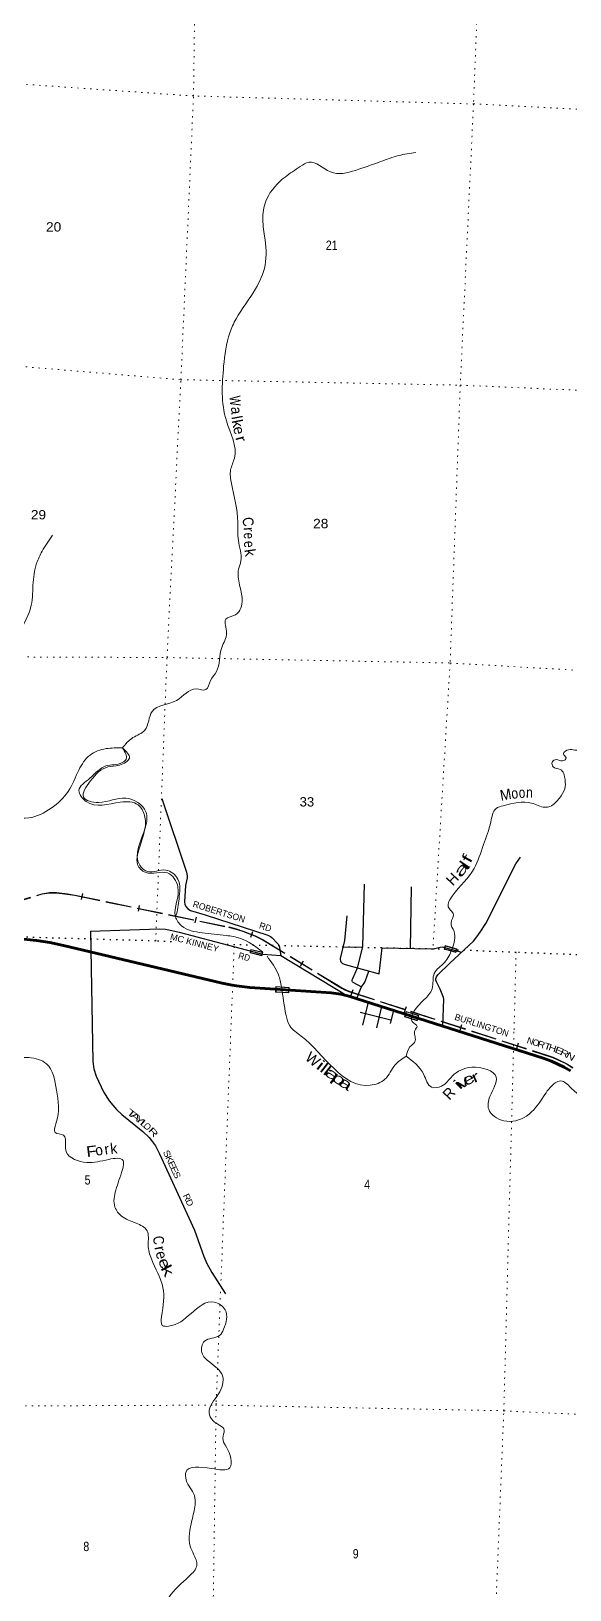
# Model space of a CAD drawing. Header units: feet. Extents: x -757852 to -501257, y -360805 to -170898.
# Drawn here: x -650551 to -640442, y -346147 to -316927 of the extents above; entities that cross this region are included whole.
import ezdxf
from ezdxf.enums import TextEntityAlignment as Align

# ---------------------------------------------------------------- set-up
doc = ezdxf.new("R2010")
doc.units = ezdxf.units.FT
doc.header["$LTSCALE"] = 80
doc.linetypes.add('DOTTED', pattern=[1.5, 0.3, -1.2])
doc.linetypes.add('LONG_DASHED', pattern=[7.5, 6, -1.5])
for name, color, linetype, lineweight in [('23', 7, 'Continuous', 70), ('29', 7, 'Continuous', 25), ('31', 7, 'Continuous', 13), ('34', 7, 'Continuous', 13), ('39', 7, 'Continuous', 13), ('41', 7, 'Continuous', 13), ('59', 7, 'Continuous', 13), ('6', 7, 'DOTTED', 25), ('63', 7, 'Continuous', 25), ('7', 7, 'DOTTED', 13)]:
    doc.layers.add(name, color=color, linetype=linetype, lineweight=lineweight)
doc.layers.add('30', color=7, linetype='Continuous')

msp = doc.modelspace()

# ---------------------------------------------------------------- linework, layer by layer
at = {"layer": '23'}
msp.add_lwpolyline([(-650811.68, -333933.62), (-650451, -333975.85), (-650198.49, -334011.17), (-649942.75, -334067.63), (-646966.98, -334771.45), (-646777.87, -334810.49), (-646695.07, -334825.59), (-646450.57, -334857.37), (-644921.93, -334957.83), (-644739.65, -334982.01), (-644587.76, -335017.57), (-640944.5, -336177.07), (-640789.66, -336234.41), (-640549.34, -336348.22), (-640431.38, -336419.04)], dxfattribs=at)
at = {"layer": '29'}
for p, q in [((-643423.19, -332964.93), (-643436.65, -334122.26)), ((-644329.34, -334107.95), (-644699.3, -334098.46)), ((-644227.84, -335132.12), (-644335.78, -335560.8)), ((-643799.34, -335469.15), (-644377.69, -335322.28)), ((-643977.66, -335211.74), (-644069.22, -335608.55)), ((-643751.75, -335283.64), (-643815.38, -335531.69))]:
    msp.add_line(p, q, dxfattribs=at)
for points in [[(-648096.77, -331315.1), (-647636.19, -332690.14), (-647623.2, -332760.77), (-647624.23, -332799.89), (-647654.92, -332942.91), (-647675.09, -333249.91), (-647667.45, -333300.28), (-647643.78, -333341.47), (-647611.88, -333378.53), (-647560.63, -333409.73), (-647283.28, -333495.5), (-646112.49, -333874.35), (-646059.18, -333899.52), (-646032.43, -333920.11), (-645927.47, -334027.19), (-645908.95, -334049.84), (-645898.47, -334073), (-645863.09, -334256.85)], [(-642825.3, -335578.49), (-642809.17, -335073.27), (-642815.05, -335040.34), (-642875.4, -334887.99), (-642946.22, -334751.43), (-642957.34, -334719.09), (-642957.34, -334690.26), (-642945, -334657.31), (-642920.56, -334617.44), (-642695.47, -334396.29), (-642252.11, -333983.96), (-642186.64, -333907.76), (-642123.88, -333819.22), (-642022.09, -333652.39), (-641455.55, -332535.8), (-641365.77, -332411.55)], [(-644348.42, -334846.8), (-644505.53, -334764.05), (-644520.35, -334748.94), (-644526, -334733.49), (-644525.49, -334713.94), (-644515.52, -334685.39), (-644424.65, -334488.45), (-644330.5, -334115.74), (-644328.76, -334087.35), (-644295.97, -332920.39)], [(-644630.41, -333509.72), (-644668.89, -333977.04), (-644752.38, -334310.33), (-644752.7, -334332.6), (-644748.26, -334352.54), (-644737.68, -334373.19), (-644723.57, -334389.61), (-644707.1, -334405.05), (-644660.55, -334423.49), (-644019.48, -334599.32), (-643963.85, -334113.09)], [(-649435.48, -333796.7), (-648151.15, -333757.85), (-648031.7, -333763.63), (-647969.96, -333775.98), (-647772.5, -333816.16), (-646280.3, -334211.59), (-646201.18, -334228.99), (-645863.09, -334256.85), (-644614.82, -335011.23)], [(-649435.48, -333796.7), (-649391.37, -336239.44), (-649373.47, -336378.82), (-649328.27, -336516.49), (-649195.19, -336809.47), (-649085.36, -336980.1), (-648948.54, -337143.66), (-648850.76, -337235.44), (-648458.45, -337552.67), (-648338.33, -337667.87), (-648272.48, -337750.24), (-648218.97, -337824.37), (-648141.66, -337973.14), (-647485.35, -339401.63), (-647311.43, -339900.05), (-647256.44, -340026.8), (-647160.43, -340200.21), (-646903.42, -340598.99)], [(-643963.85, -334113.09), (-643963.51, -334110.56), (-643044.77, -334130.96), (-642992.25, -334129.3), (-642973.22, -334126.22), (-642872.89, -334098.42), (-642841.51, -334095.33), (-642810.53, -334096.98), (-642477.47, -334193.54)], [(-644442.03, -335063.95), (-644355.36, -334857.23), (-644288.34, -334756.5), (-644276.48, -334726.29), (-644212.09, -334546.49)]]:
    msp.add_lwpolyline(points, dxfattribs=at)
at = {"layer": '31'}
for p, q in [((-646427.3, -334140.24), (-646206.55, -334194.2)), ((-646206.55, -334194.2), (-646222.73, -334260.42)), ((-642783.12, -334068.26), (-642565, -334132.04)), ((-642565, -334132.04), (-642584.14, -334197.48))]:
    msp.add_line(p, q, dxfattribs=at)
for points in [[(-646222.73, -334260.42), (-646443.49, -334206.47), (-646427.3, -334140.24)], [(-642584.14, -334197.48), (-642802.26, -334133.7), (-642783.12, -334068.26)]]:
    msp.add_lwpolyline(points, dxfattribs=at)
for points in [[(-646433.81, -334200.59), (-646421.42, -334149.91), (-646216.22, -334200.07), (-646228.6, -334250.74)], [(-642792.33, -334128.26), (-642777.68, -334078.17), (-642574.91, -334137.47), (-642589.56, -334187.56)]]:
    msp.add_lwpolyline(points, close=True, dxfattribs=at)
at = {"layer": '34', "linetype": 'LONG_DASHED', "lineweight": 25}
msp.add_lwpolyline([(-652742.81, -333825.83), (-650341.78, -333100.27), (-650205.18, -333078.37), (-650076.87, -333078.37), (-649866.74, -333102.55), (-649734.68, -333125.44), (-646845.35, -333724.59), (-646706.33, -333758.83), (-646578.02, -333801.62), (-646351.32, -333887.21), (-646201.61, -333964.25), (-644793.3, -334822.32), (-644720.59, -334867.25), (-644662.84, -334897.21), (-644620.07, -334916.47), (-644574.09, -334935.71), (-640760.53, -336165.22), (-640513.9, -336282.02), (-640386.16, -336358.71)], dxfattribs=at)
at = {"layer": '39'}
for points in [[(-643334.01, -319199.81), (-643656.37, -319260.7), (-643994.36, -319371.4), (-644463.01, -319536.56), (-644935.63, -319566.89), (-645343.32, -319383.99), (-645500.96, -319463.8), (-645787.19, -319662.48), (-646128.17, -320070.67), (-646205.12, -320414.24), (-646169.59, -320771.18), (-646161.96, -321316.3), (-646340.65, -321757.41), (-646706.52, -322321.7), (-646825.28, -322581.61), (-646939.03, -323207.6), (-646887.5, -324232.56), (-646737.47, -324934.68), (-646808.63, -325153.76), (-646792.09, -325405.58), (-646673.06, -326132.93), (-646663.23, -326473.02), (-646616.47, -326858.44), (-646657.48, -327014.06), (-646642.16, -327306.06), (-646590.1, -327583.06), (-646717.65, -327866.83), (-646897.62, -327952.02), (-646883.22, -328207.8), (-646976.16, -328480.53), (-647074.6, -328934.06), (-647184.45, -329099.72), (-647270.26, -329270.11), (-647453.35, -329258.7), (-647820.69, -329473.08), (-648282.57, -329680.67), (-648418.23, -330032.57), (-648642.15, -330170.75), (-648839.52, -330364)], [(-652090.71, -333089.1), (-651921.54, -332947.53), (-651962.92, -332849.8), (-652125.26, -332686.18), (-652124.23, -332386.62), (-652086.7, -332279.15), (-652022.37, -332218.71), (-652078.64, -332146.68), (-652139.31, -332020.23), (-652065.47, -331845.47), (-651950.85, -331722.16), (-651977.16, -331592.71), (-652001.82, -331342.66), (-651990.11, -331023.3), (-651982.97, -330721.91), (-651806.79, -330164.1), (-651653.92, -329511.11), (-651447.03, -329137.18), (-651106.18, -328799.36), (-650826.6, -328288.83), (-650562.04, -327741.66), (-650516.83, -327314.72), (-650449.88, -326902.49), (-650346.32, -326678.33), (-650153.65, -326374.35)], [(-630766, -328097.54), (-631003.6, -328041.63), (-631231.3, -327972.6), (-631412.2, -327888.86), (-631685.07, -327979.35), (-632066.27, -328052.59), (-632263.46, -327974.4), (-632536.57, -327873.87), (-632638.92, -327925.15), (-632834.1, -327913.38), (-633162.81, -327785.07), (-633284.2, -327865.95), (-633531.56, -328045.67), (-633813.64, -328107.74), (-633963.78, -328139.52), (-634131.37, -328015.96), (-634355.35, -328089.79), (-634654.71, -328123.21), (-634924.22, -328169.57), (-635017.65, -328259.31), (-635076.36, -328400.34), (-635176.39, -328441.64), (-635206.18, -328360.33), (-635281.49, -328317.9), (-635410.87, -328330.18), (-635581.03, -328423.7), (-635700.89, -328520.71), (-635878.91, -328674.31), (-636119.98, -328846.17), (-636301.12, -328903.17), (-636445.52, -328945.17), (-636532.06, -329073.32), (-636573.99, -328927.32), (-636640.64, -328798.68), (-636757.45, -328795.25), (-636849.61, -328776.45), (-636908.2, -328913.46), (-637033.86, -328803.2), (-637196.2, -328772.28), (-637359.83, -328783.55), (-637489.82, -328948.63), (-637597.48, -329041.97), (-637728.63, -329046.16), (-637864.36, -329201.01), (-637988.31, -329233.55), (-638168.29, -329318.74), (-638250.5, -329436.96), (-638191.91, -329565.36), (-638318.36, -329613.91), (-638501.7, -329610.53), (-638648.42, -329728.87), (-638680.64, -329860.62), (-638752.71, -329977.13), (-638889.61, -329971.09), (-638962.48, -329781.96), (-639068.25, -329746.67), (-639222.78, -329790.38), (-639359.85, -329856.73), (-639367.78, -330051.53), (-639449.92, -330234.09), (-639628.75, -330214.76), (-639852.61, -330151.87), (-640089.9, -330199.18), (-640299.84, -330408.15), (-640404.26, -330395.02), (-640526.14, -330425.62), (-640564.04, -330478.79), (-640511.67, -330546.68), (-640580.09, -330609.01), (-640694.16, -330581.53), (-640774.35, -330633.46), (-640756.71, -330716.41), (-640623.17, -330766.59), (-640532.23, -330958.27), (-640537.42, -331129.02), (-640637.44, -331303.02), (-640815.59, -331460.64), (-640910.8, -331475.94), (-641160.42, -331398.22), (-641692.12, -331448.93), (-641826.75, -331501.27), (-641925, -331749.71), (-642060.91, -332176), (-642239.85, -332625.15), (-642648.56, -333139.92), (-642723.2, -333340.81), (-642675.04, -333414.61), (-642626.95, -333490.42), (-642671.81, -333639.9), (-642616.33, -333804.4), (-642652.63, -334137.1)], [(-651813.74, -333175.54), (-651478.63, -333232), (-651183.61, -333075.81), (-651077.18, -332757.23), (-651216.7, -332439.46), (-651438.74, -331918.19), (-651364.35, -331658.99), (-651163.98, -331632.72), (-650592.79, -331675.66), (-650176.02, -331492.89), (-649856.04, -331178.58), (-649656.47, -330780.31), (-649446.29, -330496.95), (-649144.31, -330377.15), (-648839.52, -330364)], [(-648839.52, -330364), (-648769.27, -330573.17), (-648843.85, -330639.34), (-649148.83, -330701.6), (-649449.9, -330931.64), (-649653.77, -331161.68), (-649518.64, -331368.01), (-648878.44, -331380.26), (-648543.38, -331432.34), (-648422.48, -331632.95), (-648553.81, -332371.18), (-648553.81, -332551.42), (-648406.83, -332696.09), (-647991.97, -332707.94), (-647795.85, -332970.39), (-647841.06, -333530.04), (-647729.31, -333700.21), (-647344.14, -333828.17), (-646892.15, -333879.67), (-646625.75, -333935.76), (-646208.94, -334183.95)], [(-648838.86, -330363.35), (-648708.18, -330552.85), (-648895.17, -330685), (-649112.39, -330719.91), (-649441.03, -330987.71), (-649569.07, -331287.56), (-649287.84, -331386.31), (-648777.38, -331304.82), (-648397.34, -331562.48), (-648406.83, -331849.44), (-648513.21, -332563.23), (-648367.59, -332680.12), (-648022.1, -332654.09), (-647799.51, -332825.51), (-647776.38, -333192.14), (-647841.42, -333515.46), (-647843.79, -333520.8)], [(-646124.92, -334269.07), (-645912.53, -334612.23), (-645853.08, -334845.2), (-645768.48, -335378.51), (-645697.86, -335575.63), (-645485.9, -335764.83), (-644189.53, -336687.67), (-643911.96, -336575.2), (-643718.25, -336303.42), (-643513.86, -336144.56)], [(-642652.63, -334137.1), (-642794.79, -334385.78), (-642986.82, -334589.75), (-643025.95, -334880.12), (-643173.15, -335080.88), (-643392.21, -335348.67), (-643401.69, -335490.97), (-643307.47, -335587.64), (-643347.87, -335656.83), (-643343.72, -335851.99), (-643444.05, -335969.68), (-643513.88, -336144.57)], [(-655581.36, -335298.16), (-655083.54, -335506.85), (-654896.32, -335584.48), (-654447.07, -335460.97), (-654274.72, -335560.55), (-654398.24, -335711.74), (-654659.02, -336001.64), (-654562.1, -336195.51), (-654148.43, -336247.89), (-653686.97, -336386.13), (-652575.35, -336887.33), (-652091.74, -336893.51), (-651556.62, -336863.01), (-651298.95, -336874.61), (-651159.25, -336721.89), (-651097.25, -336406.03), (-650926.25, -336218.03), (-650594.18, -336169.49), (-650265.04, -336283.73), (-650074.43, -336777.93), (-650085.59, -337410.97), (-650102.61, -337573.33), (-649944.91, -337624.22), (-649907.73, -337794.21), (-649893.82, -337933.36), (-649508.89, -338135.7), (-649093.88, -338077.53), (-648826.38, -338097.47), (-648839.63, -338267.98), (-648962.23, -338654.45), (-648979.92, -338971.62), (-648856.03, -339140.14), (-648581.87, -339272.87), (-648376.56, -339415.63), (-648354.4, -339681.69), (-648295.81, -339942.8), (-648078.29, -340480.02), (-648104.95, -341026.14), (-648089.75, -341189.45), (-647975.31, -341204.88), (-647550.73, -340964.03), (-647116.92, -340751.59), (-646911.67, -340896.37), (-646940.9, -341261.45), (-647019.14, -341381.8), (-647296.46, -341486.24), (-647347.3, -341699.89), (-647199.6, -341881.17), (-646959.44, -342137.56), (-647036.21, -342475.11), (-647212.03, -342821.81), (-647138.18, -342978.8), (-646929.88, -343155.84), (-646956.61, -343305.85), (-646885.02, -343470.82), (-646822.15, -343856.71), (-647171.37, -343872.58), (-647647.16, -343941.02), (-647641.55, -344087.96), (-647489.09, -344377.96), (-647476.2, -344551.26), (-647535.58, -344847.1), (-647564.26, -345326.8), (-647502.31, -345477.42), (-647442.19, -345688.3), (-647583.35, -345889.23), (-647966.5, -346292.16), (-648070.18, -346453.99), (-648260.6, -346617.28), (-648517.83, -347122.44), (-648881.21, -347471.66), (-648903.41, -347937.48), (-648957.36, -348319.94), (-649165.22, -348726.01), (-649479.59, -348988.2), (-650104.97, -349003.98), (-650752.27, -348812.02), (-650923.39, -348937.68), (-650980.88, -349237.59), (-651044.71, -349547.37), (-651430.12, -349958.27), (-651762.79, -350292.31), (-652233.76, -350467.46), (-652514.62, -350622.06), (-652584.25, -350989.98), (-652886.83, -351594.33), (-653217.74, -351936.47), (-653695.97, -352217.97), (-654000.81, -352697.6), (-654242.49, -352889.54), (-654426.74, -353115.35)], [(-643513.86, -336144.56), (-643183.62, -336488.05), (-643039.52, -336721.51), (-642849.47, -336702.97), (-642648.26, -336515.87), (-642284.46, -336351.64), (-641822.45, -336538.15), (-641942.31, -336900.57), (-641965.55, -337135.13), (-641679.93, -337354.66), (-641255.89, -337264.59), (-640936.4, -336900), (-640714.92, -336643.12), (-640615.01, -336605.85), (-640425.39, -336734.08), (-639904.91, -337185.71), (-639767.46, -337439.07), (-639685.74, -337735.04), (-639368.73, -338448.1), (-639192.23, -338543.78), (-638703.85, -338658.68), (-638549.26, -338812.02), (-638402.6, -339093.81), (-638505.31, -339157.14), (-638781.54, -339092.71), (-639037.38, -339352.6), (-639168.89, -339700.6), (-639425.59, -339789.57), (-639677.83, -339798.23), (-639877.21, -339858.72), (-639918.89, -340036.44), (-639774.49, -340326.21), (-639670.13, -340341.34), (-639520.36, -340188.91), (-639152.1, -340143.45), (-638570.47, -340440.05), (-638481.42, -340561.3), (-638543.06, -340865.11), (-638431, -341224.29), (-638288.24, -341568.3), (-638411.4, -341773.79), (-638511.67, -341889.47), (-638492.93, -341936.26), (-638000.29, -341976.89), (-637985.52, -342154.27), (-638098.79, -342366.08), (-638127.65, -342586.41), (-638095.06, -342641.65), (-637692.87, -342540.89), (-637437.76, -342570.51), (-637361.89, -342793.92), (-637507.45, -343006.79), (-637413.46, -343164.38), (-637096.77, -343423.02), (-637087.48, -343714.84), (-636923.98, -343973), (-636812.52, -344617.68), (-636582.86, -344887.84), (-635775.78, -345128.74), (-635486.19, -345217.68), (-635173.47, -345142.44), (-634852.08, -345047.34), (-634752.35, -345215.15), (-634496.2, -345409.68), (-634023.03, -345560.32), (-633793.06, -345555.02), (-633594.84, -345333.65), (-633375.38, -345143.06), (-633200.89, -345105.97), (-632979.22, -345241.17), (-632788.8, -345409.64), (-632358.54, -345512.78), (-631951.45, -345914.83), (-631557.25, -346077.23), (-631262.31, -346114.39)]]:
    msp.add_spline(points, degree=3, dxfattribs=at)
at = {"layer": '59'}
for points in [[(-645958.2, -334836.27), (-645708.69, -334852.07), (-645715.33, -334956.86), (-645964.84, -334941.06)], [(-645950.72, -334844.76), (-645717.18, -334859.54), (-645722.8, -334948.36), (-645956.34, -334933.58)], [(-643513.3, -335304.16), (-643274.8, -335379.13), (-643306.3, -335479.3), (-643544.8, -335404.34)], [(-643508.06, -335314.19), (-643284.83, -335384.36), (-643311.53, -335469.26), (-643534.76, -335399.1)]]:
    msp.add_lwpolyline(points, close=True, dxfattribs=at)
at = {"layer": '6'}
for points in [[(-647917.86, -333997.86), (-648213.65, -333983.54), (-652090.7, -333871.49), (-656247.63, -333815.54), (-658781.39, -333745.02), (-659464.36, -333748.28)], [(-630944.42, -334647.4), (-631008.54, -334644.56), (-632377.59, -334588.19), (-636191.42, -334421.22), (-637667.63, -334340.06), (-641451.06, -334198.59), (-643011.37, -334134.59), (-646732.18, -334055.28), (-646971.31, -334043.7)]]:
    msp.add_lwpolyline(points, dxfattribs=at)
at = {"layer": '63'}
for p, q in [((-649603.78, -333204.16), (-649581.32, -333095.85)), ((-648538.6, -333425.04), (-648516.14, -333316.74)), ((-647473.42, -333645.92), (-647450.96, -333537.62)), ((-646428.91, -333911.89), (-646389.84, -333808.41)), ((-645497.23, -334452.56), (-645439.68, -334358.1)), ((-644544.82, -334998.21), (-644510.88, -334892.93)), ((-643543.16, -335316.28), (-643509.22, -335211.01)), ((-642503.31, -335656.83), (-642469.37, -335551.55)), ((-641438.74, -335999.62), (-641404.8, -335894.35))]:
    msp.add_line(p, q, dxfattribs=at)
at = {"layer": '63', "linetype": 'LONG_DASHED'}
msp.add_lwpolyline([(-652742.81, -333825.83), (-650342.7, -333096.27), (-650205.51, -333074.27), (-650076.63, -333074.27), (-649866.16, -333098.49), (-649733.91, -333121.41), (-646844.44, -333720.59), (-646705.19, -333754.89), (-646576.65, -333797.76), (-646349.65, -333883.46), (-646199.6, -333960.67), (-644791.16, -334818.83), (-644718.57, -334863.68), (-644661.05, -334893.52), (-644618.44, -334912.71), (-644572.67, -334931.86), (-640759.02, -336161.4), (-640511.96, -336278.4), (-640383.62, -336355.45)], dxfattribs=at)
at = {"layer": '7'}
msp.add_line((-648213.65, -333983.54), (-648162.14, -332690.71), dxfattribs=at)
for points in [[(-648160.89, -332659.27), (-648001.78, -328665.5), (-647740.91, -323459.48), (-647504.87, -318142.14), (-647431.98, -312820), (-647358.92, -311477.8)], [(-641995.98, -311628.74), (-642045.02, -313062.94), (-642250.17, -318292.71), (-642498.9, -323563.43), (-642689.29, -328771.53), (-643011.37, -334134.59)], [(-630511.11, -318841.96), (-631597.1, -318775.03), (-636952.63, -318559.16), (-642240.04, -318291), (-647504.87, -318142.14), (-652741.02, -317778.97), (-658327.3, -318058.98), (-662020.33, -317742.72)], [(-660631.87, -323022.19), (-660538.17, -323022.65), (-658616.13, -323057.08), (-658491.32, -323062.76), (-655704.77, -323172.89), (-653041.32, -323022.04), (-647745, -323461.37), (-642498.9, -323563.43), (-637178.11, -323794.37), (-631846.63, -324071.87), (-630655.22, -324137.67)], [(-658734.68, -328443.45), (-658622.38, -328441.5), (-653379.46, -328648.03), (-648007.95, -328669.34), (-642689.29, -328771.53), (-637378.8, -329076.56), (-632101.4, -329276.06), (-630798.85, -329357.18)], [(-646741.21, -334087.19), (-647079.78, -342648.76), (-647157.93, -348010.95), (-647158.26, -353067.81), (-647405.55, -357228.67)], [(-642093.24, -357385.39), (-641988.21, -353284.26), (-641898.53, -348139.55), (-641681.66, -342789.48), (-641490, -335649.03), (-641451.06, -334198.59)], [(-662732.1, -342376.07), (-661491.92, -342417.76), (-656345.98, -342764.2), (-652219.8, -342704.63), (-647094.98, -342684.5), (-641681.66, -342789.48), (-636452.41, -343047.88), (-631300.12, -343251.74), (-631181.98, -343258.82)]]:
    msp.add_lwpolyline(points, dxfattribs=at)

# ---------------------------------------------------------------- texts
at = {"layer": '30'}
for s, rotation, p in [('ROBERTSON', 342.816, (-647528.6, -333341.42)), ('RD', 342.069, (-646283.67, -333742.23))]:
    msp.add_text(s, height=120, rotation=rotation, dxfattribs=at).set_placement(p)
for s, width, p in [('MC KINNEY', 1.05, (-647952.89, -333953.49)), ('RD', 0.95, (-646673.34, -334308.52))]:
    msp.add_text(s, height=120, rotation=345.158, dxfattribs=dict(at, width=width)).set_placement(p)
for s, rotation, width, p in [('T', 321.04, 1.8, (-648707.52, -337262.59)), ('A', 321.04, 1.65, (-648627.98, -337322.47)), ('Y', 321.04, 1.6, (-648551.6, -337383.51)), ('L', 319.04, 1.9, (-648460.39, -337461.93)), ('R', 313.198, 1.6, (-648301.37, -337609.28)), ('S', 294.676, 1.2, (-648054.85, -337994.41)), ('K', 294.676, 1.15, (-648008.28, -338095.77)), ('E', 294.676, 1.2, (-647961.71, -338197.13)), ('E', 294.676, 1.2, (-647916.32, -338295.92)), ('S', 294.676, 1.2, (-647870.93, -338394.72)), ('R', 294.676, 1.1, (-647679.72, -338810.9)), ('D', 294.676, 1.1, (-647631.96, -338914.85))]:
    msp.add_text(s, height=120, rotation=rotation, dxfattribs=dict(at, width=width)).set_placement(p, align=Align.CENTER)
msp.add_text('O', height=120, rotation=314.04, dxfattribs=at).set_placement((-648413.28, -337501.54), align=Align.CENTER)
at = {"layer": '41'}
for s, rotation, width, p in [('W', 274.022, 0.75, (-646821.78, -323864.45)), ('a', 275.39, 0.95, (-646796.81, -324045.7)), ('k', 281.144, 1.1, (-646774.08, -324299.84)), ('r', 285.319, 1.2, (-646706.96, -324595.37)), ('C', 277.929, 0.9, (-646577.6, -326138.07)), ('e', 273.07, 0.8, (-646559.96, -326391.84)), ('e', 275.649, 0.85, (-646555.56, -326555.2)), ('k', 278.747, 1.05, (-646540.3, -326717.67)), ('M', 10.256, 0.95, (-641629.6, -331335.99)), ('o', 6.95, 0.85, (-641467, -331311.89)), ('o', 3.513, 0.8, (-641335.39, -331299.78)), ('n', 359.585, 0.85, (-641202.56, -331297.99)), ('l', 55.252, 1.4, (-642336.51, -332605.44)), ('f', 61.451, 1.65, (-642282.14, -332487.49)), ('a', 49.815, 1.95, (-642402.98, -332700.85)), ('i', 322.089, 1.6, (-645181.08, -336391.04)), ('l', 322.089, 1.5, (-645115.25, -336442.32)), ('l', 322.089, 1.5, (-645053.13, -336490.7)), ('a', 323.598, 1.8, (-644957.76, -336558.79)), ('p', 325.22, 1.75, (-644832.88, -336647.24)), ('a', 327.496, 1.65, (-644703.04, -336735.2)), ('i', 44.128, 1.85, (-642472.19, -336745.72)), ('v', 33.068, 1.7, (-642399.62, -336714.42)), ('e', 28.323, 1.45, (-642299.14, -336658.39)), ('r', 23.799, 1.45, (-642177.47, -336620.55)), ('F', 7.024, 1.25, (-649404.35, -338022.97)), ('o', 9.975, 0.95, (-649261.81, -338000.16)), ('C', 276.924, 0.85, (-648257.75, -339605.52)), ('r', 281.743, 1.1, (-648229.54, -339770.11)), ('e', 294.211, 1.3, (-648136.41, -340063.91)), ('k', 296.499, 1.55, (-648079.91, -340205.84))]:
    msp.add_text(s, height=200, rotation=rotation, dxfattribs=dict(at, width=width)).set_placement(p, align=Align.CENTER)
for s, rotation, p in [('l', 280.39, (-646788.31, -324187.84)), ('e', 283.032, (-646746.39, -324432.63)), ('r', 275.242, (-646564.21, -326277.36)), ('H', 46.844, (-642573.94, -332889.79)), ('W', 321.144, (-645327.48, -336277.71)), ('R', 47.134, (-642637.08, -336907.04)), ('k', 6.082, (-648991.53, -337970.15)), ('r', 8.456, (-649118.96, -337982.61)), ('e', 283.551, (-648200.85, -339893.38))]:
    msp.add_text(s, height=200, rotation=rotation, dxfattribs=at).set_placement(p, align=Align.CENTER)
at = {"layer": '63'}
msp.add_text('BURLINGTON', height=120, rotation=342.13, dxfattribs=at).set_placement((-642615.61, -335456.82))
for s, rotation, width, p in [('N', 342.13, 1.1, (-641200.73, -335913.15)), ('R', 342.13, 1.2, (-640994.52, -335980.41)), ('T', 342.13, 1.4, (-640878.4, -336017.22)), ('H', 342.13, 1.25, (-640784.71, -336047.97)), ('E', 337.659, 1.45, (-640666.72, -336094.69)), ('R', 334.659, 1.35, (-640566.1, -336142.55)), ('N', 329.021, 1.4, (-640458.45, -336199.09))]:
    msp.add_text(s, height=120, rotation=rotation, dxfattribs=dict(at, width=width)).set_placement(p, align=Align.CENTER)
msp.add_text('O', height=120, rotation=342.13, dxfattribs=at).set_placement((-641096.58, -335947.49), align=Align.CENTER)
at = {"layer": '7'}
for s, width, p in [('20', 1.1, (-650272.86, -320683.81)), ('21', 0.85, (-645021.77, -321027.87)), ('29', 1.1, (-650557.28, -326079.55)), ('28', 1.1, (-645260, -326244.51)), ('33', 1.05, (-645513.42, -331462.12)), ('5', 0.85, (-649548.29, -338548.58)), ('4', 0.85, (-644302.09, -338635.46)), ('8', 0.85, (-649571.56, -345420.63)), ('9', 0.85, (-644516.64, -345557.73))]:
    msp.add_text(s, height=175, dxfattribs=dict(at, width=width)).set_placement(p)

doc.saveas('drawing.dxf')
